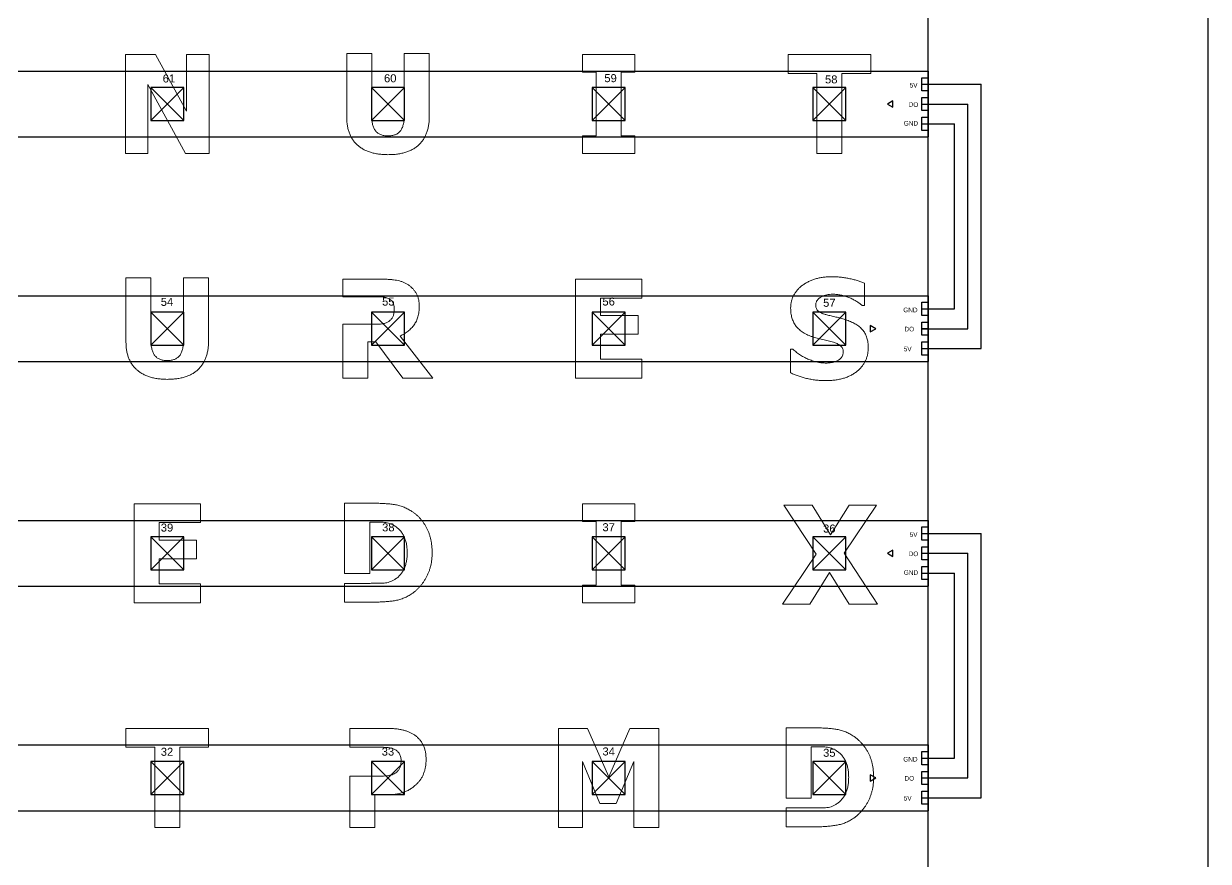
# Model space of a CAD drawing. Header units: millimetres. Extents: x -429 to 21, y 1736 to 2186.
# Drawn here: x -159.1 to 20.7, y 1863 to 1990.1 of the extents above; entities that cross this region are included whole.
import ezdxf

# ---------------------------------------------------------------- set-up
doc = ezdxf.new("R2010")
doc.units = ezdxf.units.MM
for name, color, linetype in [('Cadre', 7, 'Continuous'), ('Cadre interieur', 7, 'Continuous'), ('Circuit Electrique', 7, 'Continuous'), ('Lettres', 7, 'Continuous'), ('Rubans', 7, 'Continuous')]:
    doc.layers.add(name, color=color, linetype=linetype)
doc.styles.get("Standard").update_dxf_attribs({"font": 'sanss___.ttf'})

msp = doc.modelspace()

# ---------------------------------------------------------------- linework, layer by layer
at = {"layer": 'Cadre', "color": 0}
msp.add_line((20.66, 1735.91), (20.66, 2185.91), dxfattribs=at)
at = {"layer": 'Cadre interieur', "color": 0}
msp.add_line((-21.84, 1778.41), (-21.84, 2143.41), dxfattribs=at)
at = {"layer": 'Circuit Electrique', "color": 1}
for p, q in [((-22.84, 1980.95), (-13.84, 1980.95)), ((-13.84, 1940.86), (-13.84, 1980.95)), ((-22.84, 1940.86), (-13.84, 1940.86)), ((-22.84, 1912.77), (-13.84, 1912.77)), ((-13.84, 1872.68), (-13.84, 1912.77)), ((-22.84, 1872.68), (-13.84, 1872.68))]:
    msp.add_line(p, q, dxfattribs=at)
at = {"layer": 'Circuit Electrique', "color": 4}
for p, q in [((-22.84, 1977.95), (-15.84, 1977.95)), ((-15.84, 1943.86), (-15.84, 1977.95)), ((-22.84, 1943.86), (-15.84, 1943.86)), ((-22.84, 1909.77), (-15.84, 1909.77)), ((-15.84, 1875.68), (-15.84, 1909.77)), ((-22.84, 1875.68), (-15.84, 1875.68))]:
    msp.add_line(p, q, dxfattribs=at)
at = {"layer": 'Circuit Electrique'}
for p, q in [((-22.84, 1974.95), (-17.84, 1974.95)), ((-17.84, 1946.86), (-17.84, 1974.95)), ((-22.84, 1946.86), (-17.84, 1946.86)), ((-21.84, 1943.86), (-22.84, 1943.86)), ((-22.84, 1906.77), (-17.84, 1906.77)), ((-17.84, 1878.68), (-17.84, 1906.77)), ((-22.84, 1878.68), (-17.84, 1878.68))]:
    msp.add_line(p, q, dxfattribs=at)
for points in [[(-27.22, 1977.48), (-27.22, 1978.43), (-28.05, 1977.95)], [(-29.82, 1943.86), (-30.64, 1944.34), (-30.64, 1943.39)], [(-27.22, 1909.3), (-27.22, 1910.25), (-28.05, 1909.77)], [(-29.82, 1875.68), (-30.64, 1876.16), (-30.64, 1875.21)]]:
    msp.add_lwpolyline(points, close=True, dxfattribs=at)
at = {"layer": 'Lettres', "color": 7, "linetype": 'Continuous', "lineweight": 15}
for p, q in [((-143.7, 1985.45), (-139.12, 1985.45)), ((-143.7, 1970.45), (-143.7, 1985.45)), ((-139.12, 1985.45), (-134.4, 1976.86)), ((-134.4, 1985.45), (-130.98, 1985.45)), ((-134.4, 1976.86), (-134.4, 1985.45)), ((-130.98, 1985.45), (-130.98, 1970.45)), ((-110.11, 1985.64), (-106.31, 1985.64)), ((-110.11, 1976.02), (-110.11, 1985.64)), ((-106.31, 1985.64), (-106.31, 1976.22)), ((-101.38, 1985.64), (-97.58, 1985.64)), ((-101.38, 1976.22), (-101.38, 1985.64)), ((-97.58, 1985.64), (-97.58, 1976.03)), ((-74.33, 1985.45), (-66.36, 1985.45)), ((-74.33, 1982.79), (-74.33, 1985.45)), ((-66.36, 1985.45), (-66.36, 1982.79)), ((-43.11, 1985.45), (-30.58, 1985.45)), ((-43.11, 1982.6), (-43.11, 1985.45)), ((-30.58, 1985.45), (-30.58, 1982.6)), ((-72.24, 1982.79), (-74.33, 1982.79)), ((-72.24, 1973.11), (-72.24, 1982.79)), ((-68.45, 1982.79), (-68.45, 1973.11)), ((-66.36, 1982.79), (-68.45, 1982.79)), ((-38.74, 1982.6), (-43.11, 1982.6)), ((-38.74, 1970.45), (-38.74, 1982.6)), ((-34.95, 1982.6), (-34.95, 1970.45)), ((-30.58, 1982.6), (-34.95, 1982.6)), ((-140.29, 1980.91), (-140.29, 1970.45)), ((-134.58, 1970.45), (-140.29, 1980.91)), ((-74.33, 1973.11), (-72.24, 1973.11)), ((-74.33, 1970.45), (-74.33, 1973.11)), ((-68.45, 1973.11), (-66.36, 1973.11)), ((-66.36, 1973.11), (-66.36, 1970.45)), ((-140.29, 1970.45), (-143.7, 1970.45)), ((-130.98, 1970.45), (-134.58, 1970.45)), ((-66.36, 1970.45), (-74.33, 1970.45)), ((-34.95, 1970.45), (-38.74, 1970.45)), ((-143.61, 1951.55), (-139.81, 1951.55)), ((-143.61, 1941.93), (-143.61, 1951.55)), ((-139.81, 1951.55), (-139.81, 1942.13)), ((-134.88, 1951.55), (-131.08, 1951.55)), ((-134.88, 1942.13), (-134.88, 1951.55)), ((-131.08, 1951.55), (-131.08, 1941.94)), ((-110.68, 1951.36), (-104.69, 1951.36)), ((-110.68, 1948.71), (-110.68, 1951.36)), ((-75.38, 1951.36), (-65.31, 1951.36)), ((-75.38, 1936.36), (-75.38, 1951.36)), ((-65.31, 1951.36), (-65.31, 1948.51)), ((-31.53, 1950.75), (-31.53, 1947.38)), ((-106.88, 1948.71), (-110.68, 1948.71)), ((-106.88, 1948.7), (-106.88, 1948.71)), ((-105.64, 1948.7), (-106.88, 1948.7)), ((-71.58, 1948.51), (-71.58, 1945.86)), ((-65.31, 1948.51), (-71.58, 1948.51)), ((-31.53, 1947.38), (-31.86, 1947.38)), ((-71.58, 1945.86), (-65.88, 1945.86)), ((-65.88, 1945.86), (-65.88, 1943.01)), ((-110.68, 1944.53), (-105.82, 1944.53)), ((-110.68, 1936.36), (-110.68, 1944.53)), ((-106.88, 1941.87), (-106.88, 1936.36)), ((-105.71, 1941.87), (-106.88, 1941.87)), ((-101.59, 1936.36), (-105.71, 1941.87)), ((-101.98, 1942.74), (-97.01, 1936.36)), ((-71.58, 1943.01), (-71.58, 1939.21)), ((-65.88, 1943.01), (-71.58, 1943.01)), ((-42.73, 1940.73), (-42.39, 1940.73)), ((-42.73, 1937.15), (-42.73, 1940.73)), ((-71.58, 1939.21), (-65.31, 1939.21)), ((-65.31, 1939.21), (-65.31, 1936.36)), ((-106.88, 1936.36), (-110.68, 1936.36)), ((-97.01, 1936.36), (-101.59, 1936.36)), ((-65.31, 1936.36), (-75.38, 1936.36)), ((-142.38, 1917.27), (-132.31, 1917.27)), ((-142.38, 1902.27), (-142.38, 1917.27)), ((-132.31, 1917.27), (-132.31, 1914.42)), ((-110.42, 1917.37), (-105.81, 1917.37)), ((-110.42, 1906.71), (-110.42, 1917.37)), ((-74.33, 1917.27), (-66.36, 1917.27)), ((-74.33, 1914.61), (-74.33, 1917.27)), ((-66.36, 1917.27), (-66.36, 1914.61)), ((-43.77, 1917.07), (-39.44, 1917.07)), ((-38.87, 1909.64), (-43.77, 1917.07)), ((-39.44, 1917.07), (-36.68, 1912.55)), ((-36.68, 1912.55), (-33.87, 1917.07)), ((-29.72, 1917.07), (-34.63, 1909.79)), ((-33.87, 1917.07), (-29.72, 1917.07)), ((-138.58, 1914.42), (-138.58, 1911.77)), ((-132.31, 1914.42), (-138.58, 1914.42)), ((-106.62, 1914.52), (-106.62, 1906.71)), ((-106.56, 1914.52), (-106.62, 1914.52)), ((-72.24, 1914.61), (-74.33, 1914.61)), ((-72.24, 1904.93), (-72.24, 1914.61)), ((-68.45, 1914.61), (-68.45, 1904.93)), ((-66.36, 1914.61), (-68.45, 1914.61)), ((-138.58, 1911.77), (-132.88, 1911.77)), ((-132.88, 1911.77), (-132.88, 1908.92)), ((-43.96, 1902.07), (-38.87, 1909.64)), ((-34.63, 1909.79), (-29.53, 1902.07)), ((-138.58, 1908.92), (-138.58, 1905.12)), ((-132.88, 1908.92), (-138.58, 1908.92)), ((-106.62, 1906.71), (-110.42, 1906.71)), ((-36.82, 1906.88), (-39.82, 1902.07)), ((-33.87, 1902.07), (-36.82, 1906.88)), ((-138.58, 1905.12), (-132.31, 1905.12)), ((-132.31, 1905.12), (-132.31, 1902.27)), ((-110.42, 1905.21), (-106.56, 1905.21)), ((-110.42, 1902.37), (-110.42, 1905.21)), ((-74.33, 1904.93), (-72.24, 1904.93)), ((-74.33, 1902.27), (-74.33, 1904.93)), ((-68.45, 1904.93), (-66.36, 1904.93)), ((-66.36, 1904.93), (-66.36, 1902.27)), ((-132.31, 1902.27), (-142.38, 1902.27)), ((-105.76, 1902.37), (-110.42, 1902.37)), ((-66.36, 1902.27), (-74.33, 1902.27)), ((-39.82, 1902.07), (-43.96, 1902.07)), ((-29.53, 1902.07), (-33.87, 1902.07)), ((-143.61, 1883.18), (-131.08, 1883.18)), ((-143.61, 1880.33), (-143.61, 1883.18)), ((-131.08, 1883.18), (-131.08, 1880.33)), ((-109.63, 1883.18), (-103.79, 1883.18)), ((-109.63, 1880.34), (-109.63, 1883.18)), ((-77.94, 1883.18), (-73.56, 1883.18)), ((-77.94, 1868.18), (-77.94, 1883.18)), ((-73.56, 1883.18), (-70.33, 1875.83)), ((-70.33, 1875.83), (-67.12, 1883.18)), ((-67.12, 1883.18), (-62.75, 1883.18)), ((-62.75, 1883.18), (-62.75, 1868.18)), ((-43.42, 1883.27), (-38.8, 1883.27)), ((-43.42, 1872.62), (-43.42, 1883.27)), ((-139.24, 1880.33), (-143.61, 1880.33)), ((-139.24, 1868.18), (-139.24, 1880.33)), ((-135.45, 1880.33), (-135.45, 1868.18)), ((-131.08, 1880.33), (-135.45, 1880.33)), ((-105.84, 1880.34), (-109.63, 1880.34)), ((-105.84, 1880.33), (-105.84, 1880.34)), ((-105.29, 1880.33), (-105.84, 1880.33)), ((-39.62, 1880.42), (-39.62, 1872.62)), ((-39.55, 1880.42), (-39.62, 1880.42)), ((-74.33, 1878.16), (-74.33, 1868.18)), ((-71.68, 1871.79), (-74.33, 1878.16)), ((-66.55, 1878.16), (-69.19, 1871.79)), ((-66.55, 1868.18), (-66.55, 1878.16)), ((-109.63, 1875.97), (-105.57, 1875.97)), ((-109.63, 1868.18), (-109.63, 1875.97)), ((-105.84, 1873.12), (-105.84, 1868.18)), ((-103.86, 1873.12), (-105.84, 1873.12)), ((-69.19, 1871.79), (-71.68, 1871.79)), ((-39.62, 1872.62), (-43.42, 1872.62)), ((-43.42, 1871.12), (-39.55, 1871.12)), ((-43.42, 1868.27), (-43.42, 1871.12)), ((-135.45, 1868.18), (-139.24, 1868.18)), ((-105.84, 1868.18), (-109.63, 1868.18)), ((-74.33, 1868.18), (-77.94, 1868.18)), ((-62.75, 1868.18), (-66.55, 1868.18)), ((-38.76, 1868.27), (-43.42, 1868.27))]:
    msp.add_line(p, q, dxfattribs=at)
for points, knots in [([(-103.85, 1970.26), (-104.09, 1970.27), (-104.57, 1970.28), (-105.26, 1970.35), (-105.91, 1970.46), (-106.51, 1970.62), (-107.07, 1970.82), (-107.59, 1971.08), (-108.06, 1971.37), (-108.49, 1971.72), (-108.87, 1972.11), (-109.21, 1972.54), (-109.49, 1973.02), (-109.72, 1973.54), (-109.89, 1974.1), (-110.02, 1974.7), (-110.09, 1975.35), (-110.1, 1975.79), (-110.11, 1976.02)], [0, 0, 0, 0, 0.075556, 0.146834, 0.214189, 0.27849, 0.339718, 0.398649, 0.456076, 0.51261, 0.568606, 0.624436, 0.681171, 0.739066, 0.799401, 0.862842, 0.929322, 1, 1, 1, 1]), ([(-106.31, 1976.22), (-106.31, 1976.1), (-106.31, 1975.85), (-106.28, 1975.49), (-106.24, 1975.16), (-106.17, 1974.86), (-106.09, 1974.57), (-105.99, 1974.32), (-105.88, 1974.09), (-105.74, 1973.88), (-105.58, 1973.7), (-105.4, 1973.54), (-105.2, 1973.4), (-104.97, 1973.3), (-104.72, 1973.21), (-104.45, 1973.15), (-104.16, 1973.12), (-103.95, 1973.11), (-103.85, 1973.11)], [0, 0, 0, 0, 0.083198, 0.161393, 0.234821, 0.302626, 0.366802, 0.426894, 0.483561, 0.537448, 0.589958, 0.641551, 0.694537, 0.748596, 0.805727, 0.86627, 0.931072, 1, 1, 1, 1]), ([(-103.85, 1973.11), (-103.75, 1973.11), (-103.55, 1973.12), (-103.26, 1973.15), (-102.99, 1973.21), (-102.74, 1973.29), (-102.52, 1973.39), (-102.31, 1973.52), (-102.13, 1973.67), (-101.97, 1973.85), (-101.83, 1974.05), (-101.71, 1974.28), (-101.6, 1974.54), (-101.52, 1974.82), (-101.45, 1975.13), (-101.41, 1975.47), (-101.38, 1975.84), (-101.38, 1976.09), (-101.38, 1976.22)], [0, 0, 0, 0, 0.06745, 0.130794, 0.190407, 0.246972, 0.30061, 0.352752, 0.404281, 0.45564, 0.508679, 0.565215, 0.625389, 0.689762, 0.759288, 0.833806, 0.913783, 1, 1, 1, 1]), ([(-97.58, 1976.03), (-97.58, 1975.8), (-97.59, 1975.37), (-97.66, 1974.73), (-97.79, 1974.13), (-97.96, 1973.57), (-98.19, 1973.06), (-98.46, 1972.58), (-98.78, 1972.14), (-99.16, 1971.75), (-99.58, 1971.39), (-100.05, 1971.09), (-100.57, 1970.83), (-101.13, 1970.62), (-101.74, 1970.46), (-102.4, 1970.34), (-103.11, 1970.28), (-103.6, 1970.27), (-103.85, 1970.26)], [0, 0, 0, 0, 0.069562, 0.135255, 0.197567, 0.257264, 0.315158, 0.371017, 0.426571, 0.482223, 0.538284, 0.595626, 0.654669, 0.716122, 0.781133, 0.849913, 0.922515, 1, 1, 1, 1]), ([(-104.69, 1951.36), (-104.49, 1951.36), (-104.11, 1951.36), (-103.55, 1951.33), (-103.03, 1951.28), (-102.54, 1951.21), (-102.08, 1951.12), (-101.65, 1950.97), (-101.23, 1950.79), (-100.97, 1950.63), (-100.84, 1950.56)], [0, 0, 0, 0, 0.149974, 0.289736, 0.420262, 0.541731, 0.657199, 0.771291, 0.885637, 1, 1, 1, 1]), ([(-42.73, 1946.96), (-42.73, 1947.14), (-42.72, 1947.48), (-42.63, 1947.98), (-42.49, 1948.45), (-42.3, 1948.9), (-42.04, 1949.32), (-41.74, 1949.72), (-41.37, 1950.09), (-40.96, 1950.43), (-40.51, 1950.74), (-40.02, 1951), (-39.5, 1951.24), (-38.96, 1951.42), (-38.39, 1951.56), (-37.8, 1951.67), (-37.17, 1951.73), (-36.75, 1951.74), (-36.53, 1951.74)], [0, 0, 0, 0, 0.059483, 0.116964, 0.173246, 0.22874, 0.284453, 0.341556, 0.400368, 0.462086, 0.525357, 0.58886, 0.65283, 0.718208, 0.78506, 0.854317, 0.925621, 1, 1, 1, 1]), ([(-36.53, 1951.74), (-36.31, 1951.74), (-35.87, 1951.73), (-35.2, 1951.68), (-34.54, 1951.6), (-33.89, 1951.48), (-33.25, 1951.33), (-32.64, 1951.17), (-32.07, 1950.98), (-31.71, 1950.82), (-31.53, 1950.75)], [0, 0, 0, 0, 0.129441, 0.259207, 0.388462, 0.518766, 0.64671, 0.769621, 0.887261, 1, 1, 1, 1]), ([(-100.84, 1950.56), (-100.71, 1950.47), (-100.45, 1950.29), (-100.11, 1949.98), (-99.82, 1949.64), (-99.56, 1949.25), (-99.34, 1948.83), (-99.2, 1948.34), (-99.11, 1947.81), (-99.1, 1947.44), (-99.1, 1947.24)], [0, 0, 0, 0, 0.119241, 0.235411, 0.351264, 0.467913, 0.587671, 0.714251, 0.851544, 1, 1, 1, 1]), ([(-36.36, 1949.08), (-36.52, 1949.08), (-36.81, 1949.08), (-37.24, 1949.02), (-37.66, 1948.9), (-37.93, 1948.78), (-38.07, 1948.71)], [0, 0, 0, 0, 0.263952, 0.503203, 0.738816, 1, 1, 1, 1]), ([(-31.86, 1947.38), (-32, 1947.49), (-32.3, 1947.73), (-32.79, 1948.05), (-33.32, 1948.34), (-33.89, 1948.6), (-34.49, 1948.82), (-35.11, 1948.97), (-35.73, 1949.07), (-36.15, 1949.08), (-36.36, 1949.08)], [0, 0, 0, 0, 0.113642, 0.231983, 0.355311, 0.484601, 0.614974, 0.743959, 0.871738, 1, 1, 1, 1]), ([(-103.81, 1948.46), (-103.94, 1948.51), (-104.19, 1948.61), (-104.53, 1948.66), (-104.82, 1948.68), (-105.07, 1948.7), (-105.35, 1948.7), (-105.54, 1948.7), (-105.64, 1948.7)], [0, 0, 0, 0, 0.209407, 0.431327, 0.552966, 0.68723, 0.837246, 1, 1, 1, 1]), ([(-102.89, 1946.81), (-102.9, 1946.9), (-102.9, 1947.09), (-102.94, 1947.35), (-103.01, 1947.59), (-103.1, 1947.81), (-103.22, 1948.02), (-103.39, 1948.19), (-103.58, 1948.35), (-103.74, 1948.42), (-103.81, 1948.46)], [0, 0, 0, 0, 0.13997, 0.271141, 0.396119, 0.514801, 0.630431, 0.748169, 0.868887, 1, 1, 1, 1]), ([(-99.1, 1947.24), (-99.1, 1947.1), (-99.1, 1946.83), (-99.14, 1946.43), (-99.2, 1946.04), (-99.29, 1945.68), (-99.4, 1945.34), (-99.53, 1945.02), (-99.69, 1944.72), (-99.94, 1944.35), (-100.3, 1943.92), (-100.8, 1943.47), (-101.36, 1943.06), (-101.77, 1942.85), (-101.98, 1942.74)], [0, 0, 0, 0, 0.074078, 0.144802, 0.21236, 0.277245, 0.340403, 0.400934, 0.460657, 0.519378, 0.63602, 0.753744, 0.874438, 1, 1, 1, 1]), ([(-38.07, 1948.71), (-38.13, 1948.68), (-38.24, 1948.62), (-38.4, 1948.5), (-38.55, 1948.36), (-38.68, 1948.2), (-38.79, 1948.02), (-38.87, 1947.83), (-38.93, 1947.63), (-38.93, 1947.49), (-38.93, 1947.42)], [0, 0, 0, 0, 0.119677, 0.240329, 0.366271, 0.493995, 0.623043, 0.746883, 0.872483, 1, 1, 1, 1]), ([(-38.93, 1947.42), (-38.93, 1947.33), (-38.92, 1947.15), (-38.84, 1946.9), (-38.71, 1946.68), (-38.56, 1946.52), (-38.41, 1946.41), (-38.27, 1946.33), (-38.11, 1946.25), (-37.92, 1946.17), (-37.72, 1946.09), (-37.49, 1946.02), (-37.23, 1945.95), (-37.05, 1945.9), (-36.96, 1945.88)], [0, 0, 0, 0, 0.101189, 0.195066, 0.28682, 0.381041, 0.43216, 0.490481, 0.555865, 0.629675, 0.709531, 0.798237, 0.894933, 1, 1, 1, 1]), ([(-103.6, 1945.05), (-103.54, 1945.1), (-103.43, 1945.2), (-103.28, 1945.37), (-103.16, 1945.55), (-103.06, 1945.75), (-102.98, 1945.97), (-102.93, 1946.22), (-102.9, 1946.51), (-102.9, 1946.71), (-102.89, 1946.81)], [0, 0, 0, 0, 0.114295, 0.22772, 0.337793, 0.449141, 0.567498, 0.69713, 0.841442, 1, 1, 1, 1]), ([(-39.49, 1942.65), (-39.63, 1942.71), (-39.91, 1942.81), (-40.29, 1942.98), (-40.65, 1943.17), (-40.98, 1943.38), (-41.27, 1943.59), (-41.54, 1943.82), (-41.78, 1944.06), (-41.98, 1944.32), (-42.16, 1944.6), (-42.31, 1944.88), (-42.44, 1945.19), (-42.55, 1945.51), (-42.63, 1945.85), (-42.69, 1946.21), (-42.72, 1946.58), (-42.73, 1946.83), (-42.73, 1946.96)], [0, 0, 0, 0, 0.077046, 0.149721, 0.219404, 0.284805, 0.347832, 0.407743, 0.465707, 0.521836, 0.577474, 0.633501, 0.689851, 0.748288, 0.807927, 0.869355, 0.933281, 1, 1, 1, 1]), ([(-36.96, 1945.88), (-36.71, 1945.82), (-36.23, 1945.71), (-35.51, 1945.54), (-34.77, 1945.35), (-34.28, 1945.18), (-34.02, 1945.09)], [0, 0, 0, 0, 0.249067, 0.488639, 0.733905, 1, 1, 1, 1]), ([(-105.82, 1944.53), (-105.7, 1944.53), (-105.46, 1944.53), (-105.12, 1944.55), (-104.81, 1944.58), (-104.52, 1944.62), (-104.26, 1944.68), (-104.02, 1944.78), (-103.79, 1944.89), (-103.66, 1945), (-103.6, 1945.05)], [0, 0, 0, 0, 0.158853, 0.305178, 0.440591, 0.562608, 0.677868, 0.786886, 0.893772, 1, 1, 1, 1]), ([(-34.02, 1945.09), (-33.9, 1945.05), (-33.65, 1944.95), (-33.3, 1944.79), (-32.97, 1944.62), (-32.67, 1944.43), (-32.39, 1944.23), (-32.14, 1944.02), (-31.91, 1943.8), (-31.71, 1943.56), (-31.53, 1943.31), (-31.38, 1943.04), (-31.25, 1942.75), (-31.14, 1942.44), (-31.06, 1942.11), (-31, 1941.76), (-30.96, 1941.39), (-30.96, 1941.14), (-30.96, 1941.01)], [0, 0, 0, 0, 0.073409, 0.14343, 0.210313, 0.274337, 0.335985, 0.395552, 0.452981, 0.509043, 0.565002, 0.621373, 0.67844, 0.737632, 0.799203, 0.863043, 0.930047, 1, 1, 1, 1]), ([(-137.35, 1936.17), (-137.59, 1936.18), (-138.07, 1936.19), (-138.76, 1936.26), (-139.41, 1936.37), (-140.01, 1936.53), (-140.57, 1936.73), (-141.09, 1936.99), (-141.56, 1937.28), (-141.99, 1937.63), (-142.37, 1938.02), (-142.71, 1938.45), (-142.99, 1938.93), (-143.22, 1939.45), (-143.39, 1940.01), (-143.52, 1940.61), (-143.59, 1941.26), (-143.6, 1941.7), (-143.61, 1941.93)], [0, 0, 0, 0, 0.075556, 0.146834, 0.214189, 0.27849, 0.339718, 0.398649, 0.456076, 0.51261, 0.568606, 0.624436, 0.681171, 0.739066, 0.799401, 0.862842, 0.929322, 1, 1, 1, 1]), ([(-139.81, 1942.13), (-139.81, 1942.01), (-139.81, 1941.76), (-139.78, 1941.4), (-139.74, 1941.07), (-139.67, 1940.77), (-139.59, 1940.48), (-139.49, 1940.23), (-139.38, 1940), (-139.24, 1939.79), (-139.08, 1939.61), (-138.9, 1939.45), (-138.7, 1939.31), (-138.47, 1939.21), (-138.22, 1939.12), (-137.95, 1939.06), (-137.66, 1939.03), (-137.45, 1939.02), (-137.35, 1939.02)], [0, 0, 0, 0, 0.083198, 0.161393, 0.234821, 0.302626, 0.366802, 0.426894, 0.483561, 0.537448, 0.589958, 0.641551, 0.694537, 0.748596, 0.805727, 0.86627, 0.931072, 1, 1, 1, 1]), ([(-137.35, 1939.02), (-137.25, 1939.02), (-137.05, 1939.03), (-136.76, 1939.06), (-136.49, 1939.12), (-136.24, 1939.2), (-136.02, 1939.3), (-135.81, 1939.43), (-135.63, 1939.58), (-135.47, 1939.76), (-135.33, 1939.96), (-135.21, 1940.19), (-135.1, 1940.45), (-135.02, 1940.73), (-134.95, 1941.04), (-134.91, 1941.38), (-134.88, 1941.75), (-134.88, 1942), (-134.88, 1942.13)], [0, 0, 0, 0, 0.06745, 0.130794, 0.190407, 0.246972, 0.30061, 0.352752, 0.404281, 0.45564, 0.508679, 0.565215, 0.625389, 0.689762, 0.759288, 0.833806, 0.913783, 1, 1, 1, 1]), ([(-131.08, 1941.94), (-131.08, 1941.71), (-131.09, 1941.28), (-131.16, 1940.64), (-131.29, 1940.04), (-131.46, 1939.48), (-131.69, 1938.97), (-131.96, 1938.49), (-132.28, 1938.05), (-132.66, 1937.66), (-133.08, 1937.3), (-133.55, 1937), (-134.07, 1936.74), (-134.63, 1936.53), (-135.24, 1936.37), (-135.9, 1936.25), (-136.61, 1936.19), (-137.1, 1936.18), (-137.35, 1936.17)], [0, 0, 0, 0, 0.069562, 0.135255, 0.197567, 0.257264, 0.315158, 0.371017, 0.426571, 0.482223, 0.538284, 0.595626, 0.654669, 0.716122, 0.781133, 0.849913, 0.922515, 1, 1, 1, 1]), ([(-36.25, 1941.82), (-36.51, 1941.88), (-37.05, 1942.02), (-37.88, 1942.2), (-38.7, 1942.39), (-39.23, 1942.57), (-39.49, 1942.65)], [0, 0, 0, 0, 0.242695, 0.499402, 0.756262, 1, 1, 1, 1]), ([(-34.76, 1940.37), (-34.76, 1940.46), (-34.77, 1940.64), (-34.85, 1940.89), (-35, 1941.11), (-35.2, 1941.3), (-35.43, 1941.46), (-35.68, 1941.61), (-35.96, 1941.73), (-36.15, 1941.79), (-36.25, 1941.82)], [0, 0, 0, 0, 0.122123, 0.237846, 0.352547, 0.473989, 0.600843, 0.729318, 0.862547, 1, 1, 1, 1]), ([(-42.39, 1940.73), (-42.2, 1940.57), (-41.83, 1940.25), (-41.23, 1939.83), (-40.61, 1939.47), (-39.95, 1939.17), (-39.3, 1938.94), (-38.64, 1938.77), (-37.99, 1938.66), (-37.56, 1938.65), (-37.35, 1938.64)], [0, 0, 0, 0, 0.133001, 0.263353, 0.392791, 0.521613, 0.64819, 0.768998, 0.885968, 1, 1, 1, 1]), ([(-30.96, 1941.01), (-30.96, 1940.82), (-30.97, 1940.46), (-31.05, 1939.93), (-31.19, 1939.43), (-31.38, 1938.96), (-31.63, 1938.52), (-31.92, 1938.1), (-32.28, 1937.71), (-32.69, 1937.35), (-33.14, 1937.03), (-33.63, 1936.75), (-34.16, 1936.51), (-34.73, 1936.32), (-35.33, 1936.17), (-35.98, 1936.06), (-36.66, 1935.99), (-37.13, 1935.99), (-37.37, 1935.98)], [0, 0, 0, 0, 0.060348, 0.118373, 0.174822, 0.230067, 0.285184, 0.340939, 0.398055, 0.457291, 0.517906, 0.579447, 0.642691, 0.707874, 0.77602, 0.846986, 0.921541, 1, 1, 1, 1]), ([(-35.68, 1938.96), (-35.61, 1938.99), (-35.49, 1939.06), (-35.32, 1939.18), (-35.16, 1939.32), (-35.02, 1939.48), (-34.9, 1939.66), (-34.81, 1939.87), (-34.77, 1940.11), (-34.76, 1940.28), (-34.76, 1940.37)], [0, 0, 0, 0, 0.119781, 0.237832, 0.354328, 0.473172, 0.593505, 0.719436, 0.853402, 1, 1, 1, 1]), ([(-37.35, 1938.64), (-37.29, 1938.64), (-37.17, 1938.65), (-36.97, 1938.66), (-36.75, 1938.69), (-36.51, 1938.72), (-36.27, 1938.76), (-36.05, 1938.81), (-35.85, 1938.87), (-35.73, 1938.93), (-35.68, 1938.96)], [0, 0, 0, 0, 0.100396, 0.2149, 0.345382, 0.490223, 0.637837, 0.771267, 0.891619, 1, 1, 1, 1]), ([(-37.37, 1935.98), (-37.64, 1935.99), (-38.17, 1935.99), (-38.94, 1936.06), (-39.66, 1936.16), (-40.34, 1936.31), (-40.97, 1936.49), (-41.58, 1936.69), (-42.17, 1936.9), (-42.54, 1937.07), (-42.73, 1937.15)], [0, 0, 0, 0, 0.148573, 0.287904, 0.419544, 0.543016, 0.66167, 0.776802, 0.889955, 1, 1, 1, 1]), ([(-105.81, 1917.37), (-105.55, 1917.36), (-105.04, 1917.36), (-104.29, 1917.32), (-103.57, 1917.26), (-102.87, 1917.17), (-102.19, 1917.04), (-101.53, 1916.83), (-100.9, 1916.55), (-100.5, 1916.31), (-100.3, 1916.19)], [0, 0, 0, 0, 0.134988, 0.265981, 0.392597, 0.515581, 0.635817, 0.756161, 0.876759, 1, 1, 1, 1]), ([(-100.3, 1916.19), (-100.18, 1916.11), (-99.94, 1915.95), (-99.6, 1915.68), (-99.28, 1915.39), (-98.98, 1915.08), (-98.7, 1914.75), (-98.44, 1914.4), (-98.2, 1914.03), (-97.98, 1913.64), (-97.78, 1913.22), (-97.6, 1912.8), (-97.46, 1912.35), (-97.34, 1911.88), (-97.24, 1911.4), (-97.18, 1910.9), (-97.14, 1910.38), (-97.13, 1910.03), (-97.13, 1909.85)], [0, 0, 0, 0, 0.058473, 0.116679, 0.175123, 0.233221, 0.291512, 0.350503, 0.410194, 0.471036, 0.532513, 0.595248, 0.658487, 0.723415, 0.789591, 0.857492, 0.927847, 1, 1, 1, 1]), ([(-102.98, 1914.02), (-103.1, 1914.09), (-103.35, 1914.22), (-103.75, 1914.35), (-104.16, 1914.45), (-104.58, 1914.48), (-105.02, 1914.49), (-105.49, 1914.51), (-106.01, 1914.52), (-106.37, 1914.52), (-106.56, 1914.52)], [0, 0, 0, 0, 0.116459, 0.230621, 0.342985, 0.456314, 0.575661, 0.705519, 0.84749, 1, 1, 1, 1]), ([(-100.93, 1909.88), (-100.93, 1910.11), (-100.95, 1910.57), (-101.04, 1911.23), (-101.2, 1911.83), (-101.38, 1912.3), (-101.56, 1912.64), (-101.72, 1912.88), (-101.88, 1913.11), (-102.07, 1913.32), (-102.27, 1913.52), (-102.49, 1913.7), (-102.73, 1913.87), (-102.89, 1913.97), (-102.98, 1914.02)], [0, 0, 0, 0, 0.145865, 0.281318, 0.409385, 0.530296, 0.589472, 0.647314, 0.704869, 0.763197, 0.820971, 0.879362, 0.93925, 1, 1, 1, 1]), ([(-102.8, 1905.79), (-102.65, 1905.9), (-102.36, 1906.1), (-101.98, 1906.47), (-101.66, 1906.91), (-101.39, 1907.39), (-101.18, 1907.94), (-101.03, 1908.53), (-100.94, 1909.19), (-100.93, 1909.64), (-100.93, 1909.88)], [0, 0, 0, 0, 0.113808, 0.226347, 0.340024, 0.457063, 0.579623, 0.710586, 0.84956, 1, 1, 1, 1]), ([(-97.13, 1909.85), (-97.13, 1909.68), (-97.14, 1909.34), (-97.18, 1908.83), (-97.25, 1908.34), (-97.35, 1907.87), (-97.48, 1907.4), (-97.64, 1906.96), (-97.82, 1906.52), (-98.04, 1906.1), (-98.27, 1905.7), (-98.52, 1905.32), (-98.78, 1904.96), (-99.06, 1904.63), (-99.36, 1904.33), (-99.67, 1904.04), (-100, 1903.79), (-100.22, 1903.63), (-100.34, 1903.56)], [0, 0, 0, 0, 0.070114, 0.13882, 0.205979, 0.271864, 0.337042, 0.4015, 0.465761, 0.529889, 0.593239, 0.65457, 0.714748, 0.773335, 0.831158, 0.887894, 0.944134, 1, 1, 1, 1]), ([(-106.56, 1905.21), (-106.36, 1905.22), (-105.97, 1905.22), (-105.42, 1905.23), (-104.91, 1905.24), (-104.45, 1905.25), (-104.01, 1905.3), (-103.59, 1905.41), (-103.19, 1905.57), (-102.93, 1905.72), (-102.8, 1905.79)], [0, 0, 0, 0, 0.156056, 0.299828, 0.43055, 0.54829, 0.659757, 0.770881, 0.88337, 1, 1, 1, 1]), ([(-100.34, 1903.56), (-100.53, 1903.44), (-100.92, 1903.2), (-101.55, 1902.93), (-102.19, 1902.71), (-102.87, 1902.57), (-103.56, 1902.48), (-104.28, 1902.41), (-105.01, 1902.38), (-105.51, 1902.37), (-105.76, 1902.37)], [0, 0, 0, 0, 0.121682, 0.241595, 0.361759, 0.483355, 0.607654, 0.734543, 0.865769, 1, 1, 1, 1]), ([(-103.79, 1883.18), (-103.58, 1883.18), (-103.18, 1883.18), (-102.59, 1883.13), (-102.05, 1883.06), (-101.55, 1882.95), (-101.08, 1882.82), (-100.64, 1882.65), (-100.22, 1882.45), (-99.96, 1882.28), (-99.83, 1882.2)], [0, 0, 0, 0, 0.151825, 0.293278, 0.424806, 0.546969, 0.663212, 0.776761, 0.888508, 1, 1, 1, 1]), ([(-38.8, 1883.27), (-38.54, 1883.27), (-38.04, 1883.27), (-37.29, 1883.23), (-36.57, 1883.16), (-35.87, 1883.08), (-35.19, 1882.95), (-34.53, 1882.74), (-33.89, 1882.45), (-33.5, 1882.21), (-33.29, 1882.09)], [0, 0, 0, 0, 0.134988, 0.265981, 0.392597, 0.515581, 0.635817, 0.756161, 0.876759, 1, 1, 1, 1]), ([(-99.83, 1882.2), (-99.7, 1882.1), (-99.42, 1881.91), (-99.07, 1881.55), (-98.76, 1881.15), (-98.51, 1880.7), (-98.3, 1880.2), (-98.16, 1879.66), (-98.07, 1879.08), (-98.06, 1878.67), (-98.05, 1878.46)], [0, 0, 0, 0, 0.116212, 0.231799, 0.347882, 0.467234, 0.590704, 0.718833, 0.854917, 1, 1, 1, 1]), ([(-33.29, 1882.09), (-33.17, 1882.01), (-32.94, 1881.85), (-32.6, 1881.58), (-32.28, 1881.29), (-31.98, 1880.98), (-31.7, 1880.65), (-31.44, 1880.3), (-31.2, 1879.93), (-30.97, 1879.54), (-30.77, 1879.13), (-30.6, 1878.7), (-30.45, 1878.25), (-30.34, 1877.79), (-30.24, 1877.3), (-30.18, 1876.8), (-30.13, 1876.29), (-30.13, 1875.93), (-30.13, 1875.76)], [0, 0, 0, 0, 0.058473, 0.116679, 0.175123, 0.233221, 0.291512, 0.350503, 0.410194, 0.471036, 0.532513, 0.595248, 0.658487, 0.723415, 0.789591, 0.857492, 0.927847, 1, 1, 1, 1]), ([(-102.9, 1880.04), (-102.99, 1880.08), (-103.16, 1880.14), (-103.43, 1880.22), (-103.69, 1880.27), (-103.95, 1880.3), (-104.23, 1880.31), (-104.54, 1880.33), (-104.9, 1880.33), (-105.16, 1880.33), (-105.29, 1880.33)], [0, 0, 0, 0, 0.118566, 0.231732, 0.339924, 0.444383, 0.555618, 0.686304, 0.834006, 1, 1, 1, 1]), ([(-101.85, 1878.37), (-101.85, 1878.47), (-101.86, 1878.66), (-101.92, 1878.94), (-102.02, 1879.2), (-102.15, 1879.43), (-102.32, 1879.63), (-102.49, 1879.81), (-102.69, 1879.95), (-102.83, 1880.01), (-102.9, 1880.04)], [0, 0, 0, 0, 0.141823, 0.277875, 0.406453, 0.535869, 0.660787, 0.777912, 0.889831, 1, 1, 1, 1]), ([(-35.97, 1879.92), (-36.1, 1879.99), (-36.35, 1880.12), (-36.75, 1880.25), (-37.15, 1880.35), (-37.57, 1880.39), (-38.01, 1880.4), (-38.49, 1880.42), (-39.01, 1880.42), (-39.37, 1880.42), (-39.55, 1880.42)], [0, 0, 0, 0, 0.116459, 0.230621, 0.342985, 0.456314, 0.575661, 0.705519, 0.84749, 1, 1, 1, 1]), ([(-33.92, 1875.78), (-33.93, 1876.02), (-33.94, 1876.47), (-34.03, 1877.13), (-34.19, 1877.74), (-34.38, 1878.2), (-34.56, 1878.55), (-34.71, 1878.78), (-34.88, 1879.01), (-35.06, 1879.22), (-35.27, 1879.42), (-35.48, 1879.61), (-35.72, 1879.77), (-35.89, 1879.87), (-35.97, 1879.92)], [0, 0, 0, 0, 0.145865, 0.281318, 0.409385, 0.530296, 0.589472, 0.647314, 0.704869, 0.763197, 0.820971, 0.879362, 0.93925, 1, 1, 1, 1]), ([(-102.52, 1876.56), (-102.46, 1876.62), (-102.34, 1876.73), (-102.19, 1876.92), (-102.07, 1877.11), (-101.98, 1877.31), (-101.92, 1877.53), (-101.88, 1877.78), (-101.85, 1878.06), (-101.85, 1878.26), (-101.85, 1878.37)], [0, 0, 0, 0, 0.12792, 0.24717, 0.358289, 0.463817, 0.575015, 0.699813, 0.841295, 1, 1, 1, 1]), ([(-98.05, 1878.46), (-98.06, 1878.29), (-98.06, 1877.95), (-98.13, 1877.44), (-98.23, 1876.95), (-98.38, 1876.47), (-98.56, 1876.02), (-98.78, 1875.61), (-99.04, 1875.23), (-99.24, 1875.01), (-99.34, 1874.9)], [0, 0, 0, 0, 0.132964, 0.263753, 0.39254, 0.521768, 0.64711, 0.768379, 0.885291, 1, 1, 1, 1]), ([(-105.57, 1875.97), (-105.39, 1875.97), (-105.05, 1875.97), (-104.56, 1875.97), (-104.11, 1875.99), (-103.83, 1876.03), (-103.7, 1876.04)], [0, 0, 0, 0, 0.283645, 0.54829, 0.791063, 1, 1, 1, 1]), ([(-103.7, 1876.04), (-103.59, 1876.07), (-103.37, 1876.11), (-103.05, 1876.23), (-102.75, 1876.37), (-102.59, 1876.5), (-102.52, 1876.56)], [0, 0, 0, 0, 0.250248, 0.523246, 0.785003, 1, 1, 1, 1]), ([(-35.8, 1871.7), (-35.65, 1871.8), (-35.36, 1872), (-34.98, 1872.38), (-34.66, 1872.81), (-34.39, 1873.3), (-34.18, 1873.84), (-34.03, 1874.44), (-33.94, 1875.09), (-33.93, 1875.54), (-33.92, 1875.78)], [0, 0, 0, 0, 0.113808, 0.226347, 0.340024, 0.457063, 0.579623, 0.710586, 0.84956, 1, 1, 1, 1]), ([(-30.13, 1875.76), (-30.13, 1875.58), (-30.14, 1875.24), (-30.18, 1874.74), (-30.25, 1874.25), (-30.35, 1873.77), (-30.48, 1873.31), (-30.64, 1872.86), (-30.82, 1872.42), (-31.03, 1872), (-31.26, 1871.6), (-31.52, 1871.22), (-31.78, 1870.87), (-32.06, 1870.54), (-32.36, 1870.23), (-32.66, 1869.95), (-32.99, 1869.69), (-33.22, 1869.54), (-33.33, 1869.46)], [0, 0, 0, 0, 0.070114, 0.13882, 0.205979, 0.271864, 0.337042, 0.4015, 0.465761, 0.529889, 0.593239, 0.65457, 0.714748, 0.773335, 0.831158, 0.887894, 0.944134, 1, 1, 1, 1]), ([(-101.2, 1873.61), (-101.39, 1873.54), (-101.78, 1873.39), (-102.3, 1873.26), (-102.74, 1873.19), (-103.1, 1873.15), (-103.47, 1873.13), (-103.73, 1873.12), (-103.86, 1873.12)], [0, 0, 0, 0, 0.225063, 0.462831, 0.587507, 0.71788, 0.855251, 1, 1, 1, 1]), ([(-99.34, 1874.9), (-99.47, 1874.77), (-99.74, 1874.51), (-100.18, 1874.16), (-100.67, 1873.85), (-101.02, 1873.69), (-101.2, 1873.61)], [0, 0, 0, 0, 0.242191, 0.489738, 0.741687, 1, 1, 1, 1]), ([(-39.55, 1871.12), (-39.35, 1871.12), (-38.97, 1871.12), (-38.41, 1871.13), (-37.91, 1871.14), (-37.44, 1871.16), (-37.01, 1871.2), (-36.59, 1871.31), (-36.18, 1871.47), (-35.93, 1871.62), (-35.8, 1871.7)], [0, 0, 0, 0, 0.156056, 0.299828, 0.43055, 0.54829, 0.659757, 0.770881, 0.88337, 1, 1, 1, 1]), ([(-33.33, 1869.46), (-33.53, 1869.34), (-33.92, 1869.1), (-34.54, 1868.83), (-35.19, 1868.62), (-35.86, 1868.48), (-36.56, 1868.39), (-37.27, 1868.32), (-38.01, 1868.28), (-38.51, 1868.27), (-38.76, 1868.27)], [0, 0, 0, 0, 0.121682, 0.241595, 0.361759, 0.483355, 0.607654, 0.734543, 0.865769, 1, 1, 1, 1])]:
    msp.add_open_spline(points, degree=3, knots=knots, dxfattribs=at)
at = {"layer": 'Rubans'}
for p, q in [((-386.84, 1982.95), (-21.84, 1982.95)), ((-22.84, 1979.95), (-22.84, 1981.95)), ((-22.84, 1981.95), (-21.84, 1981.95)), ((-21.84, 1982.95), (-21.84, 1972.95)), ((-134.84, 1980.45), (-139.84, 1980.45)), ((-139.84, 1980.45), (-139.84, 1975.45)), ((-134.84, 1975.45), (-134.84, 1980.45)), ((-101.34, 1980.45), (-106.34, 1980.45)), ((-106.34, 1980.45), (-106.34, 1975.45)), ((-101.34, 1975.45), (-101.34, 1980.45)), ((-67.84, 1980.45), (-72.84, 1980.45)), ((-72.84, 1980.45), (-72.84, 1975.45)), ((-67.84, 1975.45), (-67.84, 1980.45)), ((-34.34, 1980.45), (-39.34, 1980.45)), ((-39.34, 1980.45), (-39.34, 1975.45)), ((-34.34, 1975.45), (-34.34, 1980.45)), ((-21.84, 1979.95), (-22.84, 1979.95)), ((-22.84, 1976.95), (-22.84, 1978.95)), ((-22.84, 1978.95), (-21.84, 1978.95)), ((-21.84, 1976.95), (-22.84, 1976.95)), ((-22.84, 1973.95), (-22.84, 1975.95)), ((-22.84, 1975.95), (-21.84, 1975.95)), ((-139.84, 1975.45), (-134.84, 1975.45)), ((-106.34, 1975.45), (-101.34, 1975.45)), ((-72.84, 1975.45), (-67.84, 1975.45)), ((-39.34, 1975.45), (-34.34, 1975.45)), ((-386.84, 1972.95), (-21.84, 1972.95)), ((-21.84, 1973.95), (-22.84, 1973.95)), ((-386.84, 1948.86), (-21.84, 1948.86)), ((-22.84, 1945.86), (-22.84, 1947.86)), ((-22.84, 1947.86), (-21.84, 1947.86)), ((-21.84, 1948.86), (-21.84, 1938.86)), ((-134.84, 1946.36), (-139.84, 1946.36)), ((-139.84, 1946.36), (-139.84, 1941.36)), ((-134.84, 1941.36), (-134.84, 1946.36)), ((-101.34, 1946.36), (-106.34, 1946.36)), ((-106.34, 1946.36), (-106.34, 1941.36)), ((-101.34, 1941.36), (-101.34, 1946.36)), ((-67.84, 1946.36), (-72.84, 1946.36)), ((-72.84, 1946.36), (-72.84, 1941.36)), ((-67.84, 1941.36), (-67.84, 1946.36)), ((-34.34, 1946.36), (-39.34, 1946.36)), ((-39.34, 1946.36), (-39.34, 1941.36)), ((-34.34, 1941.36), (-34.34, 1946.36)), ((-21.84, 1945.86), (-22.84, 1945.86)), ((-22.84, 1942.86), (-22.84, 1944.86)), ((-22.84, 1944.86), (-21.84, 1944.86)), ((-21.84, 1942.86), (-22.84, 1942.86)), ((-22.84, 1939.86), (-22.84, 1941.86)), ((-22.84, 1941.86), (-21.84, 1941.86)), ((-139.84, 1941.36), (-134.84, 1941.36)), ((-106.34, 1941.36), (-101.34, 1941.36)), ((-72.84, 1941.36), (-67.84, 1941.36)), ((-39.34, 1941.36), (-34.34, 1941.36)), ((-386.84, 1938.86), (-21.84, 1938.86)), ((-21.84, 1939.86), (-22.84, 1939.86)), ((-386.84, 1914.77), (-21.84, 1914.77)), ((-21.84, 1914.77), (-21.84, 1904.77)), ((-22.84, 1911.77), (-22.84, 1913.77)), ((-22.84, 1913.77), (-21.84, 1913.77)), ((-134.84, 1912.27), (-139.84, 1912.27)), ((-139.84, 1912.27), (-139.84, 1907.27)), ((-134.84, 1907.27), (-134.84, 1912.27)), ((-101.34, 1912.27), (-106.34, 1912.27)), ((-106.34, 1912.27), (-106.34, 1907.27)), ((-101.34, 1907.27), (-101.34, 1912.27)), ((-67.84, 1912.27), (-72.84, 1912.27)), ((-72.84, 1912.27), (-72.84, 1907.27)), ((-67.84, 1907.27), (-67.84, 1912.27)), ((-34.34, 1912.27), (-39.34, 1912.27)), ((-39.34, 1912.27), (-39.34, 1907.27)), ((-34.34, 1907.27), (-34.34, 1912.27)), ((-21.84, 1911.77), (-22.84, 1911.77)), ((-22.84, 1908.77), (-22.84, 1910.77)), ((-22.84, 1910.77), (-21.84, 1910.77)), ((-21.84, 1908.77), (-22.84, 1908.77)), ((-22.84, 1905.77), (-22.84, 1907.77)), ((-22.84, 1907.77), (-21.84, 1907.77)), ((-139.84, 1907.27), (-134.84, 1907.27)), ((-106.34, 1907.27), (-101.34, 1907.27)), ((-72.84, 1907.27), (-67.84, 1907.27)), ((-39.34, 1907.27), (-34.34, 1907.27)), ((-21.84, 1905.77), (-22.84, 1905.77)), ((-386.84, 1904.77), (-21.84, 1904.77)), ((-386.84, 1880.68), (-21.84, 1880.68)), ((-21.84, 1880.68), (-21.84, 1870.68)), ((-22.84, 1877.68), (-22.84, 1879.68)), ((-22.84, 1879.68), (-21.84, 1879.68)), ((-134.84, 1878.18), (-139.84, 1878.18)), ((-139.84, 1878.18), (-139.84, 1873.18)), ((-134.84, 1873.18), (-134.84, 1878.18)), ((-101.34, 1878.18), (-106.34, 1878.18)), ((-106.34, 1878.18), (-106.34, 1873.18)), ((-101.34, 1873.18), (-101.34, 1878.18)), ((-67.84, 1878.18), (-72.84, 1878.18)), ((-72.84, 1878.18), (-72.84, 1873.18)), ((-67.84, 1873.18), (-67.84, 1878.18)), ((-34.34, 1878.18), (-39.34, 1878.18)), ((-39.34, 1878.18), (-39.34, 1873.18)), ((-34.34, 1873.18), (-34.34, 1878.18)), ((-21.84, 1877.68), (-22.84, 1877.68)), ((-22.84, 1874.68), (-22.84, 1876.68)), ((-22.84, 1876.68), (-21.84, 1876.68)), ((-21.84, 1874.68), (-22.84, 1874.68)), ((-22.84, 1871.68), (-22.84, 1873.68)), ((-22.84, 1873.68), (-21.84, 1873.68)), ((-139.84, 1873.18), (-134.84, 1873.18)), ((-106.34, 1873.18), (-101.34, 1873.18)), ((-72.84, 1873.18), (-67.84, 1873.18)), ((-39.34, 1873.18), (-34.34, 1873.18)), ((-21.84, 1871.68), (-22.84, 1871.68)), ((-386.84, 1870.68), (-21.84, 1870.68))]:
    msp.add_line(p, q, dxfattribs=at)
at = {"layer": 'Rubans', "color": 1}
for p, q in [((-134.84, 1980.45), (-139.84, 1975.45)), ((-139.84, 1980.45), (-134.84, 1975.45)), ((-101.34, 1980.45), (-106.34, 1975.45)), ((-106.34, 1980.45), (-101.34, 1975.45)), ((-67.84, 1980.45), (-72.84, 1975.45)), ((-72.84, 1980.45), (-67.84, 1975.45)), ((-34.34, 1980.45), (-39.34, 1975.45)), ((-39.34, 1980.45), (-34.34, 1975.45)), ((-134.84, 1946.36), (-139.84, 1941.36)), ((-139.84, 1946.36), (-134.84, 1941.36)), ((-101.34, 1946.36), (-106.34, 1941.36)), ((-106.34, 1946.36), (-101.34, 1941.36)), ((-67.84, 1946.36), (-72.84, 1941.36)), ((-72.84, 1946.36), (-67.84, 1941.36)), ((-34.34, 1946.36), (-39.34, 1941.36)), ((-39.34, 1946.36), (-34.34, 1941.36)), ((-134.84, 1912.27), (-139.84, 1907.27)), ((-139.84, 1912.27), (-134.84, 1907.27)), ((-101.34, 1912.27), (-106.34, 1907.27)), ((-106.34, 1912.27), (-101.34, 1907.27)), ((-67.84, 1912.27), (-72.84, 1907.27)), ((-72.84, 1912.27), (-67.84, 1907.27)), ((-34.34, 1912.27), (-39.34, 1907.27)), ((-39.34, 1912.27), (-34.34, 1907.27)), ((-134.84, 1878.18), (-139.84, 1873.18)), ((-139.84, 1878.18), (-134.84, 1873.18)), ((-101.34, 1878.18), (-106.34, 1873.18)), ((-106.34, 1878.18), (-101.34, 1873.18)), ((-67.84, 1878.18), (-72.84, 1873.18)), ((-72.84, 1878.18), (-67.84, 1873.18)), ((-34.34, 1878.18), (-39.34, 1873.18)), ((-39.34, 1878.18), (-34.34, 1873.18))]:
    msp.add_line(p, q, dxfattribs=at)

# ---------------------------------------------------------------- texts
at = {"layer": 'Rubans'}
for s, insert, char_height, width, attachment_point in [('\\pxqc;{\\fArial|b0|i0|c0|p34;61}', (-137.09, 1981.82), 1.215, 19.44, 5), ('\\pxqc;{\\fArial|b0|i0|c0|p34;60}', (-103.5, 1981.85), 1.215, 19.44, 5), ('\\pxqc;{\\fArial|b0|i0|c0|p34;59}', (-70.06, 1981.87), 1.215, 19.44, 5), ('\\pxqc;{\\fArial|b0|i0|c0|p34;58}', (-36.57, 1981.68), 1.215, 19.44, 5), ('{5V}', (-24.67, 1981.15), 0.7, 3.678, 1), ('{DO}', (-24.82, 1978.22), 0.7, 3.678, 1), ('{GND}', (-25.57, 1975.38), 0.7, 3.678, 1), ('\\pxqc;{\\fArial|b0|i0|c0|p34;54}', (-137.38, 1947.92), 1.215, 19.44, 5), ('\\pxqc;{\\fArial|b0|i0|c0|p34;55}', (-103.79, 1947.96), 1.215, 19.44, 5), ('\\pxqc;{\\fArial|b0|i0|c0|p34;56}', (-70.35, 1947.97), 1.215, 19.44, 5), ('\\pxqc;{\\fArial|b0|i0|c0|p34;57}', (-36.86, 1947.78), 1.215, 19.44, 5), ('{GND}', (-25.64, 1947.05), 0.7, 3.678, 1), ('{DO}', (-25.45, 1944.15), 0.7, 3.678, 1), ('{5V}', (-25.57, 1941.13), 0.7, 3.678, 1), ('\\pxqc;{\\fArial|b0|i0|c0|p34;39}', (-137.38, 1913.67), 1.215, 19.44, 5), ('\\pxqc;{\\fArial|b0|i0|c0|p34;38}', (-103.79, 1913.7), 1.215, 19.44, 5), ('\\pxqc;{\\fArial|b0|i0|c0|p34;37}', (-70.35, 1913.72), 1.215, 19.44, 5), ('\\pxqc;{\\fArial|b0|i0|c0|p34;36}', (-36.86, 1913.52), 1.215, 19.44, 5), ('{5V}', (-24.67, 1912.97), 0.7, 3.678, 1), ('{DO}', (-24.82, 1910.04), 0.7, 3.678, 1), ('{GND}', (-25.57, 1907.2), 0.7, 3.678, 1), ('\\pxqc;{\\fArial|b0|i0|c0|p34;32}', (-137.38, 1879.64), 1.215, 19.44, 5), ('\\pxqc;{\\fArial|b0|i0|c0|p34;33}', (-103.85, 1879.67), 1.215, 19.44, 5), ('\\pxqc;{\\fArial|b0|i0|c0|p34;34}', (-70.35, 1879.69), 1.215, 19.44, 5), ('\\pxqc;{\\fArial|b0|i0|c0|p34;35}', (-36.86, 1879.49), 1.215, 19.44, 5), ('{GND}', (-25.64, 1878.87), 0.7, 3.678, 1), ('{DO}', (-25.45, 1875.97), 0.7, 3.678, 1), ('{5V}', (-25.57, 1872.95), 0.7, 3.678, 1)]:
    msp.add_mtext(s, dxfattribs=dict(at, insert=insert, char_height=char_height, width=width, attachment_point=attachment_point))

doc.saveas('drawing.dxf')
